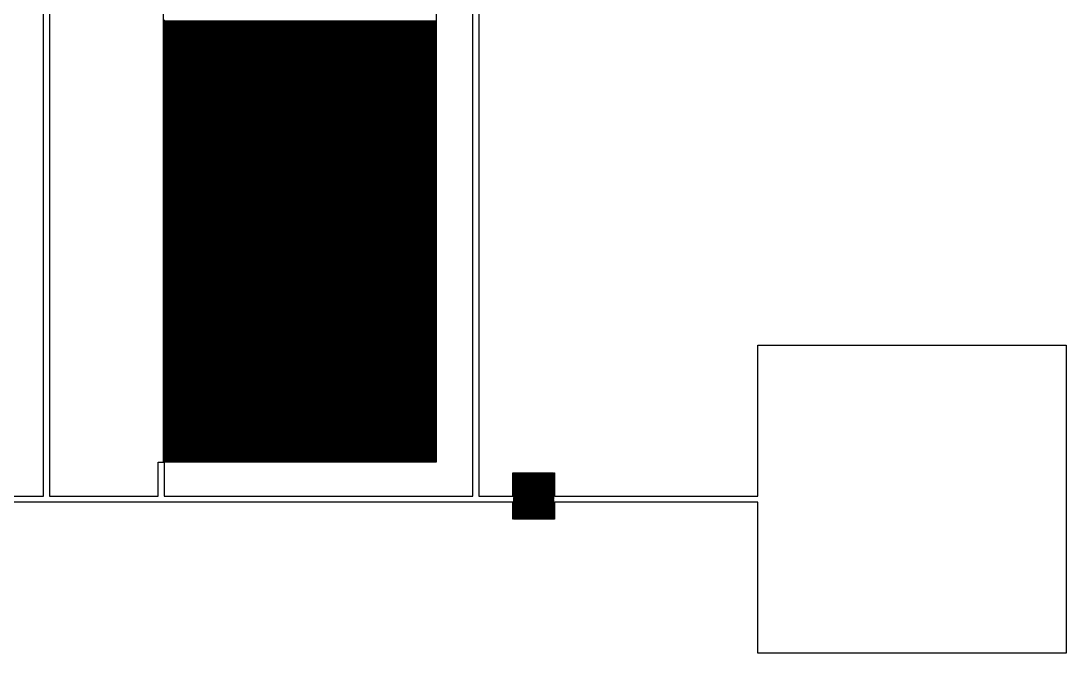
# Model space of a CAD drawing. Extents: x -500 to 6466, y -11000 to 11000.
# Drawn here: x 3074 to 6466, y 4540 to 6592 of the extents above; entities that cross this region are included whole.
import ezdxf

# ---------------------------------------------------------------- set-up
doc = ezdxf.new("R2010")
doc.units = 0
doc.layers.add('L2D0', color=1, linetype='CONTINUOUS')

msp = doc.modelspace()

# ---------------------------------------------------------------- linework, layer by layer
at = {"layer": 'L2D0'}
for points in [[(3167, 8237), (3167, 5050), (3519, 5050), (3519, 5160), (3536, 5160), (3536, 8494)], [(4422, 8494), (4422, 5160), (3541, 5160), (3541, 5162), (4419, 5162), (4419, 5168), (3541, 5168), (3541, 5170), (4419, 5170), (4419, 5176), (3541, 5176), (3541, 5178), (4419, 5178), (4419, 5184), (3541, 5184), (3541, 5186), (4419, 5186), (4419, 5192), (3541, 5192), (3541, 5194), (4419, 5194), (4419, 5200), (3541, 5200), (3541, 5202), (4419, 5202), (4419, 5208), (3541, 5208), (3541, 5210), (4419, 5210), (4419, 5216), (3541, 5216), (3541, 5218), (4419, 5218), (4419, 5224), (3541, 5224), (3541, 5226), (4419, 5226), (4419, 5232), (3541, 5232), (3541, 5234), (4419, 5234), (4419, 5240), (3541, 5240), (3541, 5242), (4419, 5242), (4419, 5248), (3541, 5248), (3541, 5250), (4419, 5250), (4419, 5256), (3541, 5256), (3541, 5258), (4419, 5258), (4419, 5264), (3541, 5264), (3541, 5266), (4419, 5266), (4419, 5272), (3541, 5272), (3541, 5274), (4419, 5274), (4419, 5280), (3541, 5280), (3541, 5282), (4419, 5282), (4419, 5288), (3541, 5288), (3541, 5290), (4419, 5290), (4419, 5296), (3541, 5296), (3541, 5298), (4419, 5298), (4419, 5304), (3541, 5304), (3541, 5306), (4419, 5306), (4419, 5312), (3541, 5312), (3541, 5314), (4419, 5314), (4419, 5320), (3541, 5320), (3541, 5322), (4419, 5322), (4419, 5328), (3541, 5328), (3541, 5330), (4419, 5330), (4419, 5336), (3541, 5336), (3541, 5338), (4419, 5338), (4419, 5344), (3541, 5344), (3541, 5346), (4419, 5346), (4419, 5352), (3541, 5352), (3541, 5354), (4419, 5354), (4419, 5360), (3541, 5360), (3541, 5362), (4419, 5362), (4419, 5368), (3541, 5368), (3541, 5370), (4419, 5370), (4419, 5376), (3541, 5376), (3541, 5378), (4419, 5378), (4419, 5384), (3541, 5384), (3541, 5386), (4419, 5386), (4419, 5392), (3541, 5392), (3541, 5394), (4419, 5394), (4419, 5400), (3541, 5400), (3541, 5402), (4419, 5402), (4419, 5408), (3541, 5408), (3541, 5410), (4419, 5410), (4419, 5416), (3541, 5416), (3541, 5418), (4419, 5418), (4419, 5424), (3541, 5424), (3541, 5426), (4419, 5426), (4419, 5432), (3541, 5432), (3541, 5434), (4419, 5434), (4419, 5440), (3541, 5440), (3541, 5442), (4419, 5442), (4419, 5448), (3541, 5448), (3541, 5450), (4419, 5450), (4419, 5456), (3541, 5456), (3541, 5458), (4419, 5458), (4419, 5464), (3541, 5464), (3541, 5466), (4419, 5466), (4419, 5472), (3541, 5472), (3541, 5474), (4419, 5474), (4419, 5480), (3541, 5480), (3541, 5482), (4419, 5482), (4419, 5488), (3541, 5488), (3541, 5490), (4419, 5490), (4419, 5496), (3541, 5496), (3541, 5498), (4419, 5498), (4419, 5504), (3541, 5504), (3541, 5506), (4419, 5506), (4419, 5512), (3541, 5512), (3541, 5514), (4419, 5514), (4419, 5520), (3541, 5520), (3541, 5522), (4419, 5522), (4419, 5528), (3541, 5528), (3541, 5530), (4419, 5530), (4419, 5536), (3541, 5536), (3541, 5538), (4419, 5538), (4419, 5544), (3541, 5544), (3541, 5546), (4419, 5546), (4419, 5552), (3541, 5552), (3541, 5554), (4419, 5554), (4419, 5560), (3541, 5560), (3541, 5562), (4419, 5562), (4419, 5568), (3541, 5568), (3541, 5570), (4419, 5570), (4419, 5576), (3541, 5576), (3541, 5578), (4419, 5578), (4419, 5584), (3541, 5584), (3541, 5586), (4419, 5586), (4419, 5592), (3541, 5592), (3541, 5594), (4419, 5594), (4419, 5600), (3541, 5600), (3541, 5602), (4419, 5602), (4419, 5608), (3541, 5608), (3541, 5610), (4419, 5610), (4419, 5616), (3541, 5616), (3541, 5618), (4419, 5618), (4419, 5624), (3541, 5624), (3541, 5626), (4419, 5626), (4419, 5632), (3541, 5632), (3541, 5634), (4419, 5634), (4419, 5640), (3541, 5640), (3541, 5642), (4419, 5642), (4419, 5648), (3541, 5648), (3541, 5650), (4419, 5650), (4419, 5656), (3541, 5656), (3541, 5658), (4419, 5658), (4419, 5664), (3541, 5664), (3541, 5666), (4419, 5666), (4419, 5672), (3541, 5672), (3541, 5674), (4419, 5674), (4419, 5680), (3541, 5680), (3541, 5682), (4419, 5682), (4419, 5688), (3541, 5688), (3541, 5690), (4419, 5690), (4419, 5696), (3541, 5696), (3541, 5698), (4419, 5698), (4419, 5704), (3541, 5704), (3541, 5706), (4419, 5706), (4419, 5712), (3541, 5712), (3541, 5714), (4419, 5714), (4419, 5720), (3541, 5720), (3541, 5722), (4419, 5722), (4419, 5728), (3541, 5728), (3541, 5730), (4419, 5730), (4419, 5736), (3541, 5736), (3541, 5738), (4419, 5738), (4419, 5744), (3541, 5744), (3541, 5746), (4419, 5746), (4419, 5752), (3541, 5752), (3541, 5754), (4419, 5754), (4419, 5760), (3541, 5760), (3541, 5762), (4419, 5762), (4419, 5768), (3541, 5768), (3541, 5770), (4419, 5770), (4419, 5776), (3541, 5776), (3541, 5778), (4419, 5778), (4419, 5784), (3541, 5784), (3541, 5786), (4419, 5786), (4419, 5792), (3541, 5792), (3541, 5794), (4419, 5794), (4419, 5800), (3541, 5800), (3541, 5802), (4419, 5802), (4419, 5808), (3541, 5808), (3541, 5810), (4419, 5810), (4419, 5816), (3541, 5816), (3541, 5818), (4419, 5818), (4419, 5824), (3541, 5824), (3541, 5826), (4419, 5826), (4419, 5832), (3541, 5832), (3541, 5834), (4419, 5834), (4419, 5840), (3541, 5840), (3541, 5842), (4419, 5842), (4419, 5848), (3541, 5848), (3541, 5850), (4419, 5850), (4419, 5856), (3541, 5856), (3541, 5858), (4419, 5858), (4419, 5864), (3541, 5864), (3541, 5866), (4419, 5866), (4419, 5872), (3541, 5872), (3541, 5874), (4419, 5874), (4419, 5880), (3541, 5880), (3541, 5882), (4419, 5882), (4419, 5888), (3541, 5888), (3541, 5890), (4419, 5890), (4419, 5896), (3541, 5896), (3541, 5898), (4419, 5898), (4419, 5904), (3541, 5904), (3541, 5906), (4419, 5906), (4419, 5912), (3541, 5912), (3541, 5914), (4419, 5914), (4419, 5920), (3541, 5920), (3541, 5922), (4419, 5922), (4419, 5928), (3541, 5928), (3541, 5930), (4419, 5930), (4419, 5936), (3541, 5936), (3541, 5938), (4419, 5938), (4419, 5944), (3541, 5944), (3541, 5946), (4419, 5946), (4419, 5952), (3541, 5952), (3541, 5954), (4419, 5954), (4419, 5960), (3541, 5960), (3541, 5962), (4419, 5962), (4419, 5968), (3541, 5968), (3541, 5970), (4419, 5970), (4419, 5976), (3541, 5976), (3541, 5978), (4419, 5978), (4419, 5984), (3541, 5984), (3541, 5986), (4419, 5986), (4419, 5992), (3541, 5992), (3541, 5994), (4419, 5994), (4419, 6000), (3541, 6000), (3541, 6002), (4419, 6002), (4419, 6008), (3541, 6008), (3541, 6010), (4419, 6010), (4419, 6016), (3541, 6016), (3541, 6018), (4419, 6018), (4419, 6024), (3541, 6024), (3541, 6026), (4419, 6026), (4419, 6032), (3541, 6032), (3541, 6034), (4419, 6034), (4419, 6040), (3541, 6040), (3541, 6042), (4419, 6042), (4419, 6048), (3541, 6048), (3541, 6050), (4419, 6050), (4419, 6056), (3541, 6056), (3541, 6058), (4419, 6058), (4419, 6064), (3541, 6064), (3541, 6066), (4419, 6066), (4419, 6072), (3541, 6072), (3541, 6074), (4419, 6074), (4419, 6080), (3541, 6080), (3541, 6082), (4419, 6082), (4419, 6088), (3541, 6088), (3541, 6090), (4419, 6090), (4419, 6096), (3541, 6096), (3541, 6098), (4419, 6098), (4419, 6104), (3541, 6104), (3541, 6106), (4419, 6106), (4419, 6112), (3541, 6112), (3541, 6114), (4419, 6114), (4419, 6120), (3541, 6120), (3541, 6122), (4419, 6122), (4419, 6128), (3541, 6128), (3541, 6130), (4419, 6130), (4419, 6136), (3541, 6136), (3541, 6138), (4419, 6138), (4419, 6144), (3541, 6144), (3541, 6146), (4419, 6146), (4419, 6152), (3541, 6152), (3541, 6154), (4419, 6154), (4419, 6160), (3541, 6160), (3541, 6162), (4419, 6162), (4419, 6168), (3541, 6168), (3541, 6170), (4419, 6170), (4419, 6176), (3541, 6176), (3541, 6178), (4419, 6178), (4419, 6184), (3541, 6184), (3541, 6186), (4419, 6186), (4419, 6192), (3541, 6192), (3541, 6194), (4419, 6194), (4419, 6200), (3541, 6200), (3541, 6202), (4419, 6202), (4419, 6208), (3541, 6208), (3541, 6210), (4419, 6210), (4419, 6216), (3541, 6216), (3541, 6218), (4419, 6218), (4419, 6224), (3541, 6224), (3541, 6226), (4419, 6226), (4419, 6232), (3541, 6232), (3541, 6234), (4419, 6234), (4419, 6240), (3541, 6240), (3541, 6242), (4419, 6242), (4419, 6248), (3541, 6248), (3541, 6250), (4419, 6250), (4419, 6256), (3541, 6256), (3541, 6258), (4419, 6258), (4419, 6264), (3541, 6264), (3541, 6266), (4419, 6266), (4419, 6272), (3541, 6272), (3541, 6274), (4419, 6274), (4419, 6280), (3541, 6280), (3541, 6282), (4419, 6282), (4419, 6288), (3541, 6288), (3541, 6290), (4419, 6290), (4419, 6296), (3541, 6296), (3541, 6298), (4419, 6298), (4419, 6304), (3541, 6304), (3541, 6306), (4419, 6306), (4419, 6312), (3541, 6312), (3541, 6314), (4419, 6314), (4419, 6320), (3541, 6320), (3541, 6322), (4419, 6322), (4419, 6328), (3541, 6328), (3541, 6330), (4419, 6330), (4419, 6336), (3541, 6336), (3541, 6338), (4419, 6338), (4419, 6344), (3541, 6344), (3541, 6346), (4419, 6346), (4419, 6352), (3541, 6352), (3541, 6354), (4419, 6354), (4419, 6360), (3541, 6360), (3541, 6362), (4419, 6362), (4419, 6368), (3541, 6368), (3541, 6370), (4419, 6370), (4419, 6376), (3541, 6376), (3541, 6378), (4419, 6378), (4419, 6384), (3541, 6384), (3541, 6386), (4419, 6386), (4419, 6392), (3541, 6392), (3541, 6394), (4419, 6394), (4419, 6400), (3541, 6400), (3541, 6402), (4419, 6402), (4419, 6408), (3541, 6408), (3541, 6410), (4419, 6410), (4419, 6416), (3541, 6416), (3541, 6418), (4419, 6418), (4419, 6424), (3541, 6424), (3541, 6426), (4419, 6426), (4419, 6432), (3541, 6432), (3541, 6434), (4419, 6434), (4419, 6440), (3541, 6440), (3541, 6442), (4419, 6442), (4419, 6448), (3541, 6448), (3541, 6450), (4419, 6450), (4419, 6456), (3541, 6456), (3541, 6458), (4419, 6458), (4419, 6464), (3541, 6464), (3541, 6466), (4419, 6466), (4419, 6472), (3541, 6472), (3541, 6474), (4419, 6474), (4419, 6480), (3541, 6480), (3541, 6482), (4419, 6482), (4419, 6488), (3541, 6488), (3541, 6490), (4419, 6490), (4419, 6496), (3541, 6496), (3541, 6498), (4419, 6498), (4419, 6504), (3541, 6504), (3541, 6506), (4419, 6506), (4419, 6512), (3541, 6512), (3541, 6514), (4419, 6514), (4419, 6520), (3541, 6520), (3541, 6522), (4419, 6522), (4419, 6528), (3541, 6528), (3541, 6530), (4419, 6530), (4419, 6536), (3541, 6536), (3541, 6538), (4419, 6538), (4419, 6544), (3541, 6544), (3541, 6546), (4419, 6546), (4419, 6552), (3541, 6552), (3541, 6554), (4419, 6554), (4419, 6560), (3541, 6560), (3541, 6562), (4419, 6562), (4419, 6568), (3541, 6568), (3541, 6570), (4419, 6570), (4419, 6576), (3541, 6576), (3541, 6578), (4419, 6578), (4419, 6584), (3541, 6584), (3541, 6586), (4419, 6586), (4419, 6592), (3541, 6592), (3541, 6594)], [(4560, 8237), (4560, 5050), (4670, 5050), (4670, 5125), (4801, 5125), (4801, 5123), (4673, 5123), (4673, 5117), (4801, 5117), (4801, 5115), (4673, 5115), (4673, 5109), (4801, 5109), (4801, 5107), (4673, 5107), (4673, 5101), (4801, 5101), (4801, 5099), (4673, 5099), (4673, 5093), (4801, 5093), (4801, 5091), (4673, 5091), (4673, 5085), (4801, 5085), (4801, 5083), (4673, 5083), (4673, 5077), (4801, 5077), (4801, 5075), (4673, 5075), (4673, 5069), (4801, 5069), (4801, 5067), (4673, 5067), (4673, 5061), (4801, 5061), (4801, 5059), (4673, 5059), (4673, 5053), (4801, 5053), (4801, 5051), (4673, 5051), (4673, 5045), (4801, 5045), (4801, 5043), (4673, 5043), (4673, 5037), (4801, 5037), (4801, 5035), (4673, 5035), (4673, 5029), (4801, 5029), (4801, 5027), (4673, 5027), (4673, 5021), (4801, 5021), (4801, 5019), (4673, 5019), (4673, 5013), (4801, 5013), (4801, 5011), (4673, 5011), (4673, 5005), (4801, 5005), (4801, 5003), (4673, 5003), (4673, 4997), (4801, 4997), (4801, 4995), (4673, 4995), (4673, 4989), (4801, 4989), (4801, 4987), (4673, 4987), (4673, 4981), (4801, 4981), (4801, 4979), (4673, 4979), (4673, 4975), (4670, 4975), (4670, 5030), (2165, 5030)], [(2185, 5050), (3147, 5050), (3147, 8236.5)], [(3539, 6596), (3539, 6590), (4417, 6590), (4417, 6588), (3539, 6588), (3539, 6582), (4417, 6582), (4417, 6580), (3539, 6580), (3539, 6574), (4417, 6574), (4417, 6572), (3539, 6572), (3539, 6566), (4417, 6566), (4417, 6564), (3539, 6564), (3539, 6558), (4417, 6558), (4417, 6556), (3539, 6556), (3539, 6550), (4417, 6550), (4417, 6548), (3539, 6548), (3539, 6542), (4417, 6542), (4417, 6540), (3539, 6540), (3539, 6534), (4417, 6534), (4417, 6532), (3539, 6532), (3539, 6526), (4417, 6526), (4417, 6524), (3539, 6524), (3539, 6518), (4417, 6518), (4417, 6516), (3539, 6516), (3539, 6510), (4417, 6510), (4417, 6508), (3539, 6508), (3539, 6502), (4417, 6502), (4417, 6500), (3539, 6500), (3539, 6494), (4417, 6494), (4417, 6492), (3539, 6492), (3539, 6486), (4417, 6486), (4417, 6484), (3539, 6484), (3539, 6478), (4417, 6478), (4417, 6476), (3539, 6476), (3539, 6470), (4417, 6470), (4417, 6468), (3539, 6468), (3539, 6462), (4417, 6462), (4417, 6460), (3539, 6460), (3539, 6454), (4417, 6454), (4417, 6452), (3539, 6452), (3539, 6446), (4417, 6446), (4417, 6444), (3539, 6444), (3539, 6438), (4417, 6438), (4417, 6436), (3539, 6436), (3539, 6430), (4417, 6430), (4417, 6428), (3539, 6428), (3539, 6422), (4417, 6422), (4417, 6420), (3539, 6420), (3539, 6414), (4417, 6414), (4417, 6412), (3539, 6412), (3539, 6406), (4417, 6406), (4417, 6404), (3539, 6404), (3539, 6398), (4417, 6398), (4417, 6396), (3539, 6396), (3539, 6390), (4417, 6390), (4417, 6388), (3539, 6388), (3539, 6382), (4417, 6382), (4417, 6380), (3539, 6380), (3539, 6374), (4417, 6374), (4417, 6372), (3539, 6372), (3539, 6366), (4417, 6366), (4417, 6364), (3539, 6364), (3539, 6358), (4417, 6358), (4417, 6356), (3539, 6356), (3539, 6350), (4417, 6350), (4417, 6348), (3539, 6348), (3539, 6342), (4417, 6342), (4417, 6340), (3539, 6340), (3539, 6334), (4417, 6334), (4417, 6332), (3539, 6332), (3539, 6326), (4417, 6326), (4417, 6324), (3539, 6324), (3539, 6318), (4417, 6318), (4417, 6316), (3539, 6316), (3539, 6310), (4417, 6310), (4417, 6308), (3539, 6308), (3539, 6302), (4417, 6302), (4417, 6300), (3539, 6300), (3539, 6294), (4417, 6294), (4417, 6292), (3539, 6292), (3539, 6286), (4417, 6286), (4417, 6284), (3539, 6284), (3539, 6278), (4417, 6278), (4417, 6276), (3539, 6276), (3539, 6270), (4417, 6270), (4417, 6268), (3539, 6268), (3539, 6262), (4417, 6262), (4417, 6260), (3539, 6260), (3539, 6254), (4417, 6254), (4417, 6252), (3539, 6252), (3539, 6246), (4417, 6246), (4417, 6244), (3539, 6244), (3539, 6238), (4417, 6238), (4417, 6236), (3539, 6236), (3539, 6230), (4417, 6230), (4417, 6228), (3539, 6228), (3539, 6222), (4417, 6222), (4417, 6220), (3539, 6220), (3539, 6214), (4417, 6214), (4417, 6212), (3539, 6212), (3539, 6206), (4417, 6206), (4417, 6204), (3539, 6204), (3539, 6198), (4417, 6198), (4417, 6196), (3539, 6196), (3539, 6190), (4417, 6190), (4417, 6188), (3539, 6188), (3539, 6182), (4417, 6182), (4417, 6180), (3539, 6180), (3539, 6174), (4417, 6174), (4417, 6172), (3539, 6172), (3539, 6166), (4417, 6166), (4417, 6164), (3539, 6164), (3539, 6158), (4417, 6158), (4417, 6156), (3539, 6156), (3539, 6150), (4417, 6150), (4417, 6148), (3539, 6148), (3539, 6142), (4417, 6142), (4417, 6140), (3539, 6140), (3539, 6134), (4417, 6134), (4417, 6132), (3539, 6132), (3539, 6126), (4417, 6126), (4417, 6124), (3539, 6124), (3539, 6118), (4417, 6118), (4417, 6116), (3539, 6116), (3539, 6110), (4417, 6110), (4417, 6108), (3539, 6108), (3539, 6102), (4417, 6102), (4417, 6100), (3539, 6100), (3539, 6094), (4417, 6094), (4417, 6092), (3539, 6092), (3539, 6086), (4417, 6086), (4417, 6084), (3539, 6084), (3539, 6078), (4417, 6078), (4417, 6076), (3539, 6076), (3539, 6070), (4417, 6070), (4417, 6068), (3539, 6068), (3539, 6062), (4417, 6062), (4417, 6060), (3539, 6060), (3539, 6054), (4417, 6054), (4417, 6052), (3539, 6052), (3539, 6046), (4417, 6046), (4417, 6044), (3539, 6044), (3539, 6038), (4417, 6038), (4417, 6036), (3539, 6036), (3539, 6030), (4417, 6030), (4417, 6028), (3539, 6028), (3539, 6022), (4417, 6022), (4417, 6020), (3539, 6020), (3539, 6014), (4417, 6014), (4417, 6012), (3539, 6012), (3539, 6006), (4417, 6006), (4417, 6004), (3539, 6004), (3539, 5998), (4417, 5998), (4417, 5996), (3539, 5996), (3539, 5990), (4417, 5990), (4417, 5988), (3539, 5988), (3539, 5982), (4417, 5982), (4417, 5980), (3539, 5980), (3539, 5974), (4417, 5974), (4417, 5972), (3539, 5972), (3539, 5966), (4417, 5966), (4417, 5964), (3539, 5964), (3539, 5958), (4417, 5958), (4417, 5956), (3539, 5956), (3539, 5950), (4417, 5950), (4417, 5948), (3539, 5948), (3539, 5942), (4417, 5942), (4417, 5940), (3539, 5940), (3539, 5934), (4417, 5934), (4417, 5932), (3539, 5932), (3539, 5926), (4417, 5926), (4417, 5924), (3539, 5924), (3539, 5918), (4417, 5918), (4417, 5916), (3539, 5916), (3539, 5910), (4417, 5910), (4417, 5908), (3539, 5908), (3539, 5902), (4417, 5902), (4417, 5900), (3539, 5900), (3539, 5894), (4417, 5894), (4417, 5892), (3539, 5892), (3539, 5886), (4417, 5886), (4417, 5884), (3539, 5884), (3539, 5878), (4417, 5878), (4417, 5876), (3539, 5876), (3539, 5870), (4417, 5870), (4417, 5868), (3539, 5868), (3539, 5862), (4417, 5862), (4417, 5860), (3539, 5860), (3539, 5854), (4417, 5854), (4417, 5852), (3539, 5852), (3539, 5846), (4417, 5846), (4417, 5844), (3539, 5844), (3539, 5838), (4417, 5838), (4417, 5836), (3539, 5836), (3539, 5830), (4417, 5830), (4417, 5828), (3539, 5828), (3539, 5822), (4417, 5822), (4417, 5820), (3539, 5820), (3539, 5814), (4417, 5814), (4417, 5812), (3539, 5812), (3539, 5806), (4417, 5806), (4417, 5804), (3539, 5804), (3539, 5798), (4417, 5798), (4417, 5796), (3539, 5796), (3539, 5790), (4417, 5790), (4417, 5788), (3539, 5788), (3539, 5782), (4417, 5782), (4417, 5780), (3539, 5780), (3539, 5774), (4417, 5774), (4417, 5772), (3539, 5772), (3539, 5766), (4417, 5766), (4417, 5764), (3539, 5764), (3539, 5758), (4417, 5758), (4417, 5756), (3539, 5756), (3539, 5750), (4417, 5750), (4417, 5748), (3539, 5748), (3539, 5742), (4417, 5742), (4417, 5740), (3539, 5740), (3539, 5734), (4417, 5734), (4417, 5732), (3539, 5732), (3539, 5726), (4417, 5726), (4417, 5724), (3539, 5724), (3539, 5718), (4417, 5718), (4417, 5716), (3539, 5716), (3539, 5710), (4417, 5710), (4417, 5708), (3539, 5708), (3539, 5702), (4417, 5702), (4417, 5700), (3539, 5700), (3539, 5694), (4417, 5694), (4417, 5692), (3539, 5692), (3539, 5686), (4417, 5686), (4417, 5684), (3539, 5684), (3539, 5678), (4417, 5678), (4417, 5676), (3539, 5676), (3539, 5670), (4417, 5670), (4417, 5668), (3539, 5668), (3539, 5662), (4417, 5662), (4417, 5660), (3539, 5660), (3539, 5654), (4417, 5654), (4417, 5652), (3539, 5652), (3539, 5646), (4417, 5646), (4417, 5644), (3539, 5644), (3539, 5638), (4417, 5638), (4417, 5636), (3539, 5636), (3539, 5630), (4417, 5630), (4417, 5628), (3539, 5628), (3539, 5622), (4417, 5622), (4417, 5620), (3539, 5620), (3539, 5614), (4417, 5614), (4417, 5612), (3539, 5612), (3539, 5606), (4417, 5606), (4417, 5604), (3539, 5604), (3539, 5598), (4417, 5598), (4417, 5596), (3539, 5596), (3539, 5590), (4417, 5590), (4417, 5588), (3539, 5588), (3539, 5582), (4417, 5582), (4417, 5580), (3539, 5580), (3539, 5574), (4417, 5574), (4417, 5572), (3539, 5572), (3539, 5566), (4417, 5566), (4417, 5564), (3539, 5564), (3539, 5558), (4417, 5558), (4417, 5556), (3539, 5556), (3539, 5550), (4417, 5550), (4417, 5548), (3539, 5548), (3539, 5542), (4417, 5542), (4417, 5540), (3539, 5540), (3539, 5534), (4417, 5534), (4417, 5532), (3539, 5532), (3539, 5526), (4417, 5526), (4417, 5524), (3539, 5524), (3539, 5518), (4417, 5518), (4417, 5516), (3539, 5516), (3539, 5510), (4417, 5510), (4417, 5508), (3539, 5508), (3539, 5502), (4417, 5502), (4417, 5500), (3539, 5500), (3539, 5494), (4417, 5494), (4417, 5492), (3539, 5492), (3539, 5486), (4417, 5486), (4417, 5484), (3539, 5484), (3539, 5478), (4417, 5478), (4417, 5476), (3539, 5476), (3539, 5470), (4417, 5470), (4417, 5468), (3539, 5468), (3539, 5462), (4417, 5462), (4417, 5460), (3539, 5460), (3539, 5454), (4417, 5454), (4417, 5452), (3539, 5452), (3539, 5446), (4417, 5446), (4417, 5444), (3539, 5444), (3539, 5438), (4417, 5438), (4417, 5436), (3539, 5436), (3539, 5430), (4417, 5430), (4417, 5428), (3539, 5428), (3539, 5422), (4417, 5422), (4417, 5420), (3539, 5420), (3539, 5414), (4417, 5414), (4417, 5412), (3539, 5412), (3539, 5406), (4417, 5406), (4417, 5404), (3539, 5404), (3539, 5398), (4417, 5398), (4417, 5396), (3539, 5396), (3539, 5390), (4417, 5390), (4417, 5388), (3539, 5388), (3539, 5382), (4417, 5382), (4417, 5380), (3539, 5380), (3539, 5374), (4417, 5374), (4417, 5372), (3539, 5372), (3539, 5366), (4417, 5366), (4417, 5364), (3539, 5364), (3539, 5358), (4417, 5358), (4417, 5356), (3539, 5356), (3539, 5350), (4417, 5350), (4417, 5348), (3539, 5348), (3539, 5342), (4417, 5342), (4417, 5340), (3539, 5340), (3539, 5334), (4417, 5334), (4417, 5332), (3539, 5332), (3539, 5326), (4417, 5326), (4417, 5324), (3539, 5324), (3539, 5318), (4417, 5318), (4417, 5316), (3539, 5316), (3539, 5310), (4417, 5310), (4417, 5308), (3539, 5308), (3539, 5302), (4417, 5302), (4417, 5300), (3539, 5300), (3539, 5294), (4417, 5294), (4417, 5292), (3539, 5292), (3539, 5286), (4417, 5286), (4417, 5284), (3539, 5284), (3539, 5278), (4417, 5278), (4417, 5276), (3539, 5276), (3539, 5270), (4417, 5270), (4417, 5268), (3539, 5268), (3539, 5262), (4417, 5262), (4417, 5260), (3539, 5260), (3539, 5254), (4417, 5254), (4417, 5252), (3539, 5252), (3539, 5246), (4417, 5246), (4417, 5244), (3539, 5244), (3539, 5238), (4417, 5238), (4417, 5236), (3539, 5236), (3539, 5230), (4417, 5230), (4417, 5228), (3539, 5228), (3539, 5222), (4417, 5222), (4417, 5220), (3539, 5220), (3539, 5214), (4417, 5214), (4417, 5212), (3539, 5212), (3539, 5206), (4417, 5206), (4417, 5204), (3539, 5204), (3539, 5198), (4417, 5198), (4417, 5196), (3539, 5196), (3539, 5190), (4417, 5190), (4417, 5188), (3539, 5188), (3539, 5182), (4417, 5182), (4417, 5180), (3539, 5180), (3539, 5174), (4417, 5174), (4417, 5172), (3539, 5172), (3539, 5166), (4417, 5166), (4417, 5164), (3539, 5164), (3539, 5050), (4540, 5050), (4540, 8236.5)]]:
    msp.add_lwpolyline(points, dxfattribs=at)
msp.add_lwpolyline([(5466, 4540), (5466, 5030), (4806, 5030), (4806, 4975), (4675, 4975), (4675, 4977), (4803, 4977), (4803, 4983), (4675, 4983), (4675, 4985), (4803, 4985), (4803, 4991), (4675, 4991), (4675, 4993), (4803, 4993), (4803, 4999), (4675, 4999), (4675, 5001), (4803, 5001), (4803, 5007), (4675, 5007), (4675, 5009), (4803, 5009), (4803, 5015), (4675, 5015), (4675, 5017), (4803, 5017), (4803, 5023), (4675, 5023), (4675, 5025), (4803, 5025), (4803, 5031), (4675, 5031), (4675, 5033), (4803, 5033), (4803, 5039), (4675, 5039), (4675, 5041), (4803, 5041), (4803, 5047), (4675, 5047), (4675, 5049), (4803, 5049), (4803, 5055), (4675, 5055), (4675, 5057), (4803, 5057), (4803, 5063), (4675, 5063), (4675, 5065), (4803, 5065), (4803, 5071), (4675, 5071), (4675, 5073), (4803, 5073), (4803, 5079), (4675, 5079), (4675, 5081), (4803, 5081), (4803, 5087), (4675, 5087), (4675, 5089), (4803, 5089), (4803, 5095), (4675, 5095), (4675, 5097), (4803, 5097), (4803, 5103), (4675, 5103), (4675, 5105), (4803, 5105), (4803, 5111), (4675, 5111), (4675, 5113), (4803, 5113), (4803, 5119), (4675, 5119), (4675, 5121), (4803, 5121), (4803, 5125), (4806, 5125), (4806, 5050), (5466, 5050), (5466, 5540), (6466, 5540), (6466, 4540)], close=True, dxfattribs=at)

doc.saveas('drawing.dxf')
